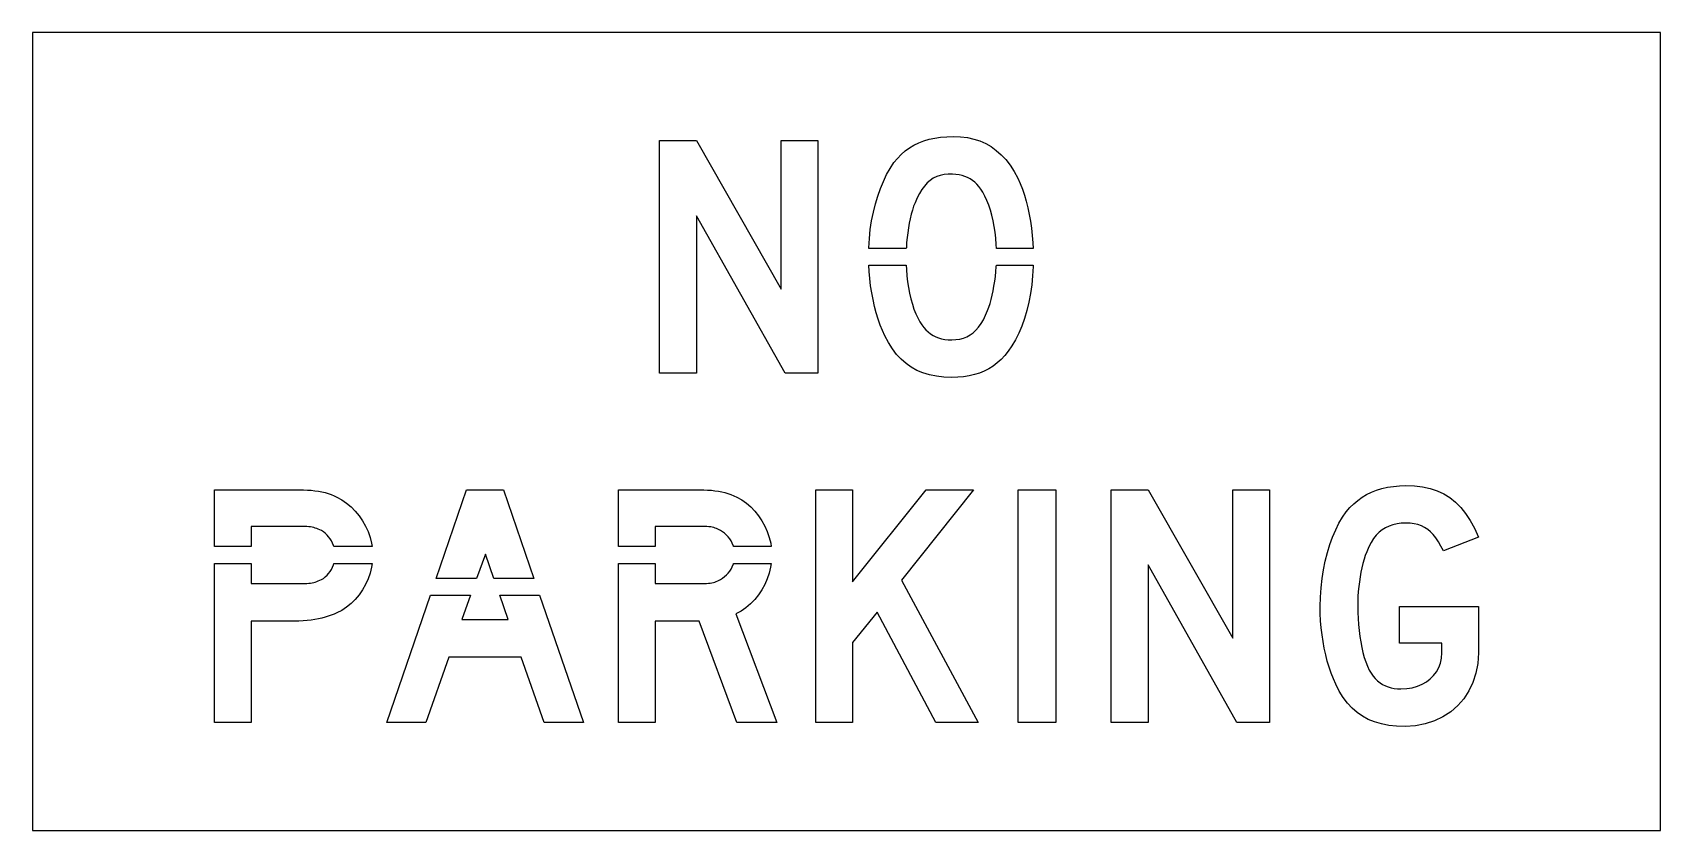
# Model space of a CAD drawing. Extents: x 0 to 49, y 0 to 24.
import ezdxf

# ---------------------------------------------------------------- set-up
doc = ezdxf.new("R2010")
doc.units = 0
doc.layers.add('CUT', color=7, linetype='Continuous')
doc.layers.add('OUTSIDE', color=1, linetype='Continuous')

msp = doc.modelspace()

# ---------------------------------------------------------------- linework, layer by layer
at = {"layer": 'CUT'}
for points in [[(18.8755, 13.75), (18.8755, 20.75), (19.9808, 20.75), (22.5351, 16.2798), (22.5351, 20.75), (23.6404, 20.75), (23.6404, 13.75), (22.6576, 13.75), (19.9808, 18.4904), (19.9808, 13.75)], [(28.9121, 18.3399), (28.8736, 18.5037), (28.8302, 18.6605), (28.7812, 18.8096), (28.7266, 18.9496), (28.6671, 19.0812), (28.602, 19.2023), (28.5453, 19.2905), (28.4865, 19.3689), (28.4256, 19.4389), (28.3605, 19.5012), (28.2926, 19.5551), (28.2212, 19.602), (28.1456, 19.6412), (28.0651, 19.6741), (27.9804, 19.7), (27.8901, 19.7203), (27.7942, 19.7343), (27.6927, 19.7427), (27.5618, 19.7427), (27.4386, 19.7308), (27.3231, 19.7056), (27.2146, 19.6678), (27.1131, 19.6167), (27.0179, 19.5523), (26.9283, 19.4753), (26.845, 19.3843), (26.7673, 19.28), (26.6945, 19.1617), (26.6266, 19.0294), (26.5629, 18.8831), (26.5216, 18.7746), (26.4838, 18.6577), (26.4488, 18.5331), (26.4166, 18.4022), (26.3886, 18.2657), (26.3634, 18.125), (26.3424, 17.9808), (26.3249, 17.8338), (26.3109, 17.6847), (26.3011, 17.5356), (26.2996, 17.501), (25.1687, 17.501), (25.1692, 17.5237), (25.1874, 17.8037), (25.2168, 18.0767), (25.2567, 18.342), (25.3078, 18.5989), (25.3687, 18.8467), (25.4394, 19.084), (25.5199, 19.3101), (25.6088, 19.5243), (25.7061, 19.7259), (25.8118, 19.9135), (25.9245, 20.0871), (26.0323, 20.2159), (26.1464, 20.3328), (26.2668, 20.4378), (26.3949, 20.5309), (26.5307, 20.6121), (26.6735, 20.6828), (26.8254, 20.7416), (26.985, 20.7892), (27.1544, 20.8263), (27.3322, 20.8522), (27.5198, 20.8676), (27.7179, 20.8725), (27.9328, 20.8648), (28.1379, 20.8396), (28.3318, 20.7983), (28.5152, 20.7388), (28.6895, 20.6625), (28.8533, 20.5687), (29.0087, 20.4567), (29.155, 20.3272), (29.2929, 20.1788), (29.4224, 20.0115), (29.5435, 19.8253), (29.6583, 19.6202), (29.729, 19.4613), (29.7948, 19.2919), (29.855, 19.1134), (29.9096, 18.9258), (29.9586, 18.7312), (30.002, 18.5303), (30.0384, 18.3231), (30.0692, 18.1117), (30.093, 17.8968), (30.1105, 17.6784), (30.119, 17.501), (29.0131, 17.501), (29.0073, 17.6238), (28.9919, 17.8107), (28.9709, 17.9927), (28.9443, 18.1691)], [(29.7787, 15.1724), (29.6891, 14.9582), (29.5904, 14.7587), (29.4812, 14.5767), (29.3629, 14.4129), (29.2614, 14.2841), (29.1522, 14.1672), (29.036, 14.0622), (28.9128, 13.9691), (28.7826, 13.8879), (28.6447, 13.8172), (28.4998, 13.7584), (28.3479, 13.7108), (28.189, 13.6737), (28.0224, 13.6478), (27.8488, 13.6324), (27.6682, 13.6275), (27.4302, 13.6352), (27.2069, 13.6604), (26.9983, 13.7017), (26.8023, 13.7612), (26.6196, 13.8375), (26.4495, 13.9313), (26.2913, 14.0433), (26.1436, 14.1728), (26.0071, 14.3212), (25.8804, 14.4885), (25.7628, 14.6747), (25.6543, 14.8798), (25.5829, 15.0338), (25.5157, 15.2011), (25.4534, 15.3796), (25.396, 15.5672), (25.3442, 15.7639), (25.298, 15.9669), (25.2588, 16.1748), (25.2252, 16.3862), (25.1986, 16.5997), (25.179, 16.8139), (25.1687, 16.999), (26.2989, 16.999), (26.3053, 16.8685), (26.32, 16.6858), (26.341, 16.5052), (26.3683, 16.3288), (26.4005, 16.1573), (26.4383, 15.9914), (26.4824, 15.8332), (26.5314, 15.6834), (26.586, 15.5434), (26.6455, 15.4146), (26.7106, 15.2977), (26.7673, 15.2095), (26.8275, 15.1297), (26.8912, 15.0576), (26.9591, 14.9932), (27.0305, 14.9372), (27.1068, 14.8889), (27.1873, 14.8483), (27.2727, 14.8154), (27.3637, 14.7895), (27.4596, 14.7713), (27.5611, 14.7608), (27.6682, 14.7573), (27.7935, 14.7629), (27.9104, 14.7797), (28.0203, 14.8091), (28.1232, 14.8497), (28.2198, 14.9029), (28.3101, 14.9687), (28.3948, 15.0471), (28.4746, 15.1388), (28.5495, 15.2438), (28.6195, 15.3628), (28.686, 15.4951), (28.749, 15.6414), (28.7854, 15.7394), (28.8204, 15.85), (28.8533, 15.9704), (28.8848, 16.0985), (28.9135, 16.2343), (28.9394, 16.375), (28.9625, 16.5192), (28.9821, 16.6655), (28.9982, 16.8118), (29.0094, 16.9574), (29.0117, 16.999), (30.1197, 16.999), (30.1189, 16.9616), (30.1021, 16.6872), (30.0748, 16.4163), (30.0363, 16.1503), (29.9873, 15.892), (29.9278, 15.6414), (29.8585, 15.4013)], [(43.0798, 3.9633), (42.897, 3.7533), (42.6877, 3.5706), (42.4532, 3.4166), (42.1971, 3.2927), (41.9198, 3.2024), (41.6244, 3.1464), (41.313, 3.1275), (41.0575, 3.1352), (40.8201, 3.1604), (40.5996, 3.2024), (40.3945, 3.2619), (40.2048, 3.3389), (40.0292, 3.4341), (39.8667, 3.5482), (39.7169, 3.6805), (39.579, 3.8317), (39.4509, 4.0025), (39.3333, 4.1936), (39.2249, 4.4043), (39.1542, 4.5632), (39.0884, 4.7305), (39.0275, 4.9069), (38.9728, 5.091), (38.9239, 5.2821), (38.8812, 5.4788), (38.844, 5.6811), (38.814, 5.8869), (38.7895, 6.0969), (38.7726, 6.309), (38.7621, 6.5232), (38.7579, 6.7374), (38.7649, 7.0195), (38.7839, 7.2981), (38.8153, 7.5732), (38.858, 7.842), (38.9119, 8.1031), (38.9763, 8.3558), (39.0498, 8.5973), (39.1332, 8.8262), (39.2249, 9.0418), (39.3242, 9.2413), (39.4306, 9.4233), (39.544, 9.5871), (39.6526, 9.711), (39.7673, 9.8244), (39.8898, 9.9273), (40.02, 10.0197), (40.1572, 10.1016), (40.3029, 10.173), (40.4554, 10.2339), (40.6157, 10.2836), (40.7844, 10.3228), (40.9601, 10.3501), (41.1449, 10.3669), (41.3375, 10.3725), (41.5986, 10.3634), (41.8422, 10.3347), (42.069, 10.2864), (42.2803, 10.2171), (42.4771, 10.1268), (42.6604, 10.0134), (42.8306, 9.8776), (42.9895, 9.718), (43.1364, 9.5332), (43.2743, 9.3239), (43.4025, 9.088), (43.5229, 8.8255), (42.4672, 8.4076), (42.3931, 8.5532), (42.3188, 8.6827), (42.2418, 8.7975), (42.1634, 8.8976), (42.0808, 8.983), (41.9941, 9.0558), (41.9023, 9.1153), (41.805, 9.1629), (41.7001, 9.1986), (41.588, 9.2238), (41.4676, 9.2385), (41.3375, 9.2427), (41.2002, 9.2378), (41.0708, 9.2217), (40.9489, 9.1951), (40.8349, 9.1566), (40.7278, 9.1062), (40.6283, 9.0432), (40.5345, 8.9676), (40.4477, 8.8794), (40.3666, 8.7765), (40.2917, 8.6603), (40.2224, 8.5294), (40.1579, 8.3831), (40.1166, 8.2746), (40.0789, 8.1577), (40.0439, 8.0331), (40.0117, 7.9022), (39.9836, 7.7657), (39.9584, 7.625), (39.9374, 7.4808), (39.92, 7.3338), (39.906, 7.1847), (39.8961, 7.0356), (39.8898, 6.8858), (39.8877, 6.7374), (39.8905, 6.554), (39.8983, 6.3706), (39.9108, 6.19), (39.9283, 6.0115), (39.9501, 5.8379), (39.9774, 5.6692), (40.0088, 5.5068), (40.0446, 5.3514), (40.0851, 5.2044), (40.1299, 5.0665), (40.179, 4.9384), (40.2321, 4.8222), (40.2896, 4.7284), (40.3504, 4.6437), (40.4162, 4.5681), (40.4856, 4.5009), (40.5597, 4.4421), (40.6375, 4.3924), (40.7194, 4.3504), (40.8047, 4.3161), (40.895, 4.2902), (40.9895, 4.2713), (41.0875, 4.2608), (41.1898, 4.2573), (41.3633, 4.2664), (41.5279, 4.293), (41.6825, 4.3364), (41.8246, 4.3952), (41.9548, 4.4694), (42.071, 4.5576), (42.1726, 4.6598), (42.2579, 4.7739), (42.3259, 4.8992), (42.3762, 5.0357), (42.407, 5.182), (42.4183, 5.3374), (42.4183, 5.6328), (41.1407, 5.6328), (41.1407, 6.7374), (43.5229, 6.7374), (43.5229, 5.3374), (43.504, 5.0259), (43.448, 4.7305), (43.3576, 4.4533), (43.2338, 4.1971)], [(8.912, 8.8311), (8.8637, 8.8864), (8.8105, 8.9368), (8.7545, 8.9823), (8.6943, 9.0222), (8.6467, 9.0453), (8.6012, 9.0649), (8.5564, 9.0824), (8.5116, 9.0971), (8.4661, 9.1097), (8.4185, 9.1202), (8.3674, 9.1286), (8.3128, 9.1349), (8.2526, 9.1391), (8.1861, 9.1426), (8.1133, 9.144), (8.0314, 9.1447), (6.5824, 9.1447), (6.5824, 8.5361), (5.4771, 8.5361), (5.4771, 10.25), (7.8844, 10.25), (8.0216, 10.2486), (8.1511, 10.2458), (8.2736, 10.2395), (8.3898, 10.2311), (8.5004, 10.2192), (8.6054, 10.2038), (8.7062, 10.1849), (8.8028, 10.1625), (8.8959, 10.1359), (8.9862, 10.1051), (9.0744, 10.0694), (9.1612, 10.0288), (9.3117, 9.9462), (9.4545, 9.8468), (9.5889, 9.732), (9.7142, 9.6039), (9.829, 9.4639), (9.9319, 9.3134), (10.0222, 9.1545), (10.0985, 8.9886), (10.1594, 8.8164), (10.2049, 8.6414), (10.2211, 8.5361), (9.0708, 8.5361), (9.0583, 8.5742), (9.0296, 8.6428), (8.9953, 8.7086), (8.9561, 8.7716)], [(13.0665, 10.25), (14.1718, 10.25), (15.0907, 7.5781), (13.8876, 7.5781), (13.6314, 8.3096), (13.3664, 7.5781), (12.148, 7.5781)], [(20.9401, 8.8311), (20.8883, 8.8864), (20.8323, 8.9368), (20.7707, 8.9823), (20.7056, 9.0222), (20.6636, 9.0453), (20.6244, 9.0649), (20.5852, 9.0824), (20.5453, 9.0971), (20.504, 9.1097), (20.4599, 9.1202), (20.4116, 9.1286), (20.3584, 9.1349), (20.2982, 9.1391), (20.2303, 9.1426), (20.1533, 9.144), (20.0672, 9.1447), (18.7407, 9.1447), (18.7407, 8.5361), (17.6354, 8.5361), (17.6354, 10.25), (19.944, 10.25), (20.0756, 10.2486), (20.2009, 10.2458), (20.3192, 10.2395), (20.4326, 10.2311), (20.5404, 10.2192), (20.6441, 10.2038), (20.7434, 10.1849), (20.8393, 10.1625), (20.9317, 10.1359), (21.022, 10.1051), (21.1102, 10.0694), (21.197, 10.0288), (21.3468, 9.9462), (21.4882, 9.8468), (21.6212, 9.732), (21.7437, 9.6039), (21.855, 9.4639), (21.9551, 9.3134), (22.0419, 9.1545), (22.1154, 8.9886), (22.1742, 8.8164), (22.2176, 8.6414), (22.2334, 8.5361), (21.1059, 8.5361), (21.0934, 8.5742), (21.0633, 8.6428), (21.0276, 8.7086), (20.987, 8.7716)], [(23.5791, 3.25), (23.5791, 10.25), (24.6844, 10.25), (24.6844, 7.4745), (26.895, 10.25), (28.3195, 10.25), (26.1579, 7.5235), (28.4665, 3.25), (27.1897, 3.25), (25.4215, 6.5659), (24.6844, 5.6573), (24.6844, 3.25)], [(29.6705, 3.25), (29.6705, 10.25), (30.8003, 10.25), (30.8003, 3.25)], [(32.4705, 10.25), (33.5759, 10.25), (36.1302, 5.7798), (36.1302, 10.25), (37.2355, 10.25), (37.2355, 3.25), (36.2526, 3.25), (33.5759, 7.9904), (33.5759, 3.25), (32.4705, 3.25)], [(9.7142, 6.9495), (9.5889, 6.8242), (9.4545, 6.7129), (9.3117, 6.6184), (9.1612, 6.5414), (9.0793, 6.5057), (8.9932, 6.4721), (8.9029, 6.4406), (8.8084, 6.4119), (8.709, 6.386), (8.6054, 6.3629), (8.4976, 6.3433), (8.3842, 6.3265), (8.2666, 6.3132), (8.1441, 6.3034), (8.0167, 6.2978), (7.8844, 6.2957), (6.5824, 6.2957), (6.5824, 3.25), (5.4771, 3.25), (5.4771, 8.0341), (6.5824, 8.0341), (6.5824, 7.4255), (8.0314, 7.4255), (8.1133, 7.4262), (8.1861, 7.4276), (8.2526, 7.4311), (8.3128, 7.4353), (8.3674, 7.4416), (8.4185, 7.45), (8.4661, 7.4605), (8.5116, 7.4724), (8.5564, 7.4878), (8.6012, 7.5053), (8.6467, 7.5249), (8.6943, 7.548), (8.7545, 7.583), (8.8105, 7.625), (8.8637, 7.674), (8.912, 7.7286), (8.9561, 7.7881), (8.9953, 7.8525), (9.0296, 7.9197), (9.0583, 7.9904), (9.0722, 8.0341), (10.2222, 8.0341), (10.2049, 7.919), (10.1594, 7.7398), (10.0985, 7.5655), (10.0222, 7.3975), (9.9319, 7.2379), (9.829, 7.0881)], [(18.7407, 7.4255), (20.0672, 7.4255), (20.1484, 7.4262), (20.2219, 7.4276), (20.2877, 7.4311), (20.3472, 7.4353), (20.4011, 7.4416), (20.4508, 7.45), (20.497, 7.4605), (20.5397, 7.4724), (20.5817, 7.4878), (20.6223, 7.5053), (20.6636, 7.5249), (20.7056, 7.548), (20.7707, 7.5879), (20.8323, 7.6334), (20.8883, 7.6838), (20.9401, 7.7391), (20.987, 7.7986), (21.0276, 7.8616), (21.0633, 7.9274), (21.0934, 7.996), (21.106, 8.0341), (22.2342, 8.0341), (22.2169, 7.919), (22.1742, 7.7391), (22.1147, 7.5648), (22.0405, 7.3961), (21.9523, 7.2351), (21.8501, 7.0832), (21.736, 6.9425), (21.6107, 6.8137), (21.4742, 6.6989), (21.328, 6.5995), (21.1725, 6.5169), (22.4003, 3.25), (21.197, 3.25), (20.0672, 6.2957), (18.7407, 6.2957), (18.7407, 3.25), (17.6354, 3.25), (17.6354, 8.0341), (18.7407, 8.0341)], [(13.1846, 7.0761), (12.9195, 6.3447), (14.3195, 6.3447), (14.0634, 7.0761), (15.2633, 7.0761), (16.5791, 3.25), (15.4003, 3.25), (14.7122, 5.2149), (12.5261, 5.2149), (11.8387, 3.25), (10.6599, 3.25), (11.9754, 7.0761)]]:
    msp.add_lwpolyline(points, close=True, dxfattribs=at)
at = {"layer": 'OUTSIDE'}
msp.add_lwpolyline([(0, 0), (49, 0), (49, 24), (0, 24)], close=True, dxfattribs=at)

doc.saveas('drawing.dxf')
